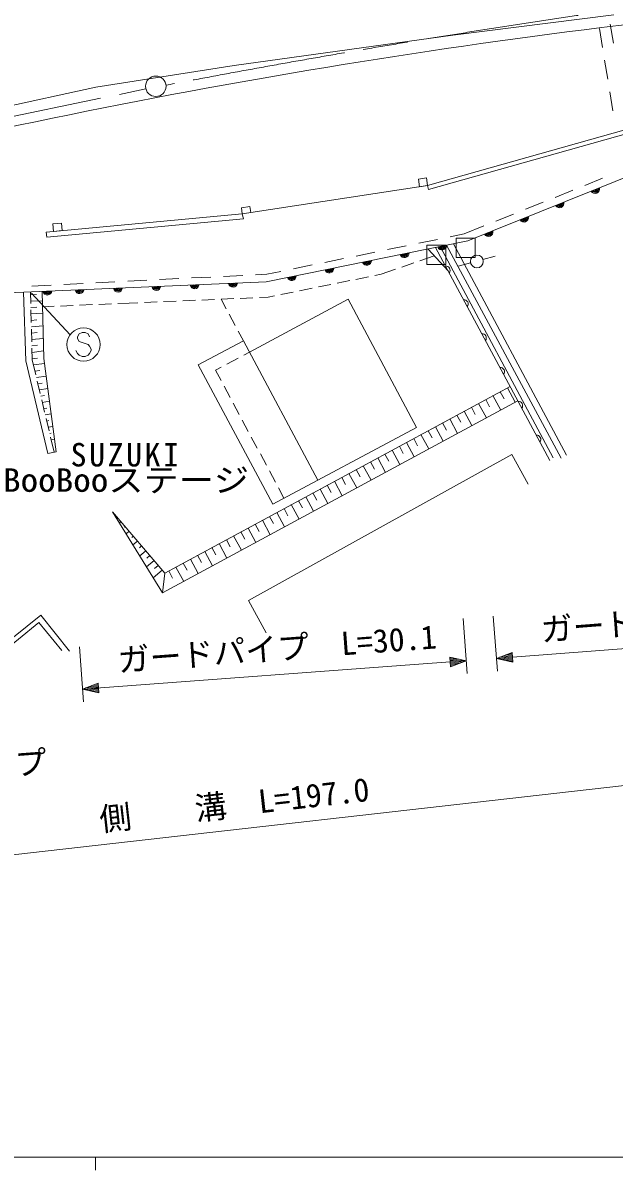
# Model space of a CAD drawing. Units: millimetres, scale not verified. Extents: x 40000 to 680000, y 20000 to 380000.
# Drawn here: x 162338 to 208558, y 204000 to 293608 of the extents above; entities that cross this region are included whole.
import ezdxf
from ezdxf.enums import TextEntityAlignment as Align

# ---------------------------------------------------------------- set-up
doc = ezdxf.new("R2010")
doc.units = ezdxf.units.MM
doc.header["$LTSCALE"] = 1000
doc.linetypes.add('CHAIN', pattern=[18.5, 12, -1.5, 3.5, -1.5])
for name, color, linetype, lineweight in [('M-BGD', 7, 'Continuous', 13), ('M-BMK', 2, 'CHAIN', 13), ('M-BMK-ROW', 30, 'Continuous', 13), ('M-BMK-SRVR', 3, 'Continuous', 13), ('M-STR-HTXT', 7, 'Continuous', 13), ('M-STR-STRC', 7, 'Continuous', 13), ('M-STR-STRD', 7, 'Continuous', 13), ('M-TTL-BAND', 7, 'Continuous', 13)]:
    doc.layers.add(name, color=color, linetype=linetype, lineweight=lineweight)
doc.layers.add('M-BGD-HTXT', color=7, linetype='Continuous')
doc.styles.add('ＭＳ ゴシック', font='')
doc.styles.get('ＭＳ ゴシック').set_extended_font_data('MS Gothic')

msp = doc.modelspace()

# ---------------------------------------------------------------- linework, layer by layer
at = {"layer": 'M-BGD'}
for p, q in [((207409, 293165), (207654, 291685)), ((208254, 293506), (208500, 292026)), ((207817, 290698), (208063, 289219)), ((208226, 288232), (208471, 286752)), ((197124, 276577), (217062, 284614)), ((193263, 281416), (193887, 281511)), ((193355, 280816), (193263, 281416)), ((193887, 281511), (193978, 280911)), ((207658, 281478), (206266, 280918)), ((193978, 280911), (193355, 280816)), ((205339, 280545), (203947, 279985)), ((203019, 279612), (201627, 279052)), ((180087, 279270), (179420, 279168)), ((179420, 279168), (179491, 278705)), ((179491, 278705), (180157, 278807)), ((180157, 278807), (180087, 279270)), ((165351, 277967), (164668, 277903)), ((164668, 277903), (164723, 277318)), ((165406, 277382), (165351, 277967)), ((200700, 278679), (199308, 278120)), ((164158, 277265), (164195, 276869)), ((164723, 277318), (165406, 277382)), ((196833, 277124), (195731, 276899)), ((198380, 277746), (196833, 277124)), ((181357, 273379), (197124, 276577)), ((192301, 276201), (190831, 275901)), ((194751, 276700), (193281, 276400)), ((203531, 259435), (194600, 276065)), ((194966, 276139), (203790, 259628)), ((195467, 276241), (204417, 259603)), ((196008, 276351), (204832, 259839)), ((187402, 275203), (185932, 274903)), ((189851, 275702), (188381, 275402)), ((193370, 275026), (194498, 275417)), ((195582, 274236), (194012, 275946)), ((198309, 275117), (199269, 275398)), ((182502, 274204), (181400, 273980)), ((184952, 274704), (183482, 274404)), ((190352, 273979), (191480, 274370)), ((191953, 274534), (192897, 274862)), ((197343, 274858), (196372, 274620)), ((161179, 272523), (181357, 273379)), ((169534, 273383), (168036, 273307)), ((172031, 273508), (170533, 273433)), ((174528, 273634), (173029, 273559)), ((177024, 273760), (175526, 273684)), ((179521, 273885), (178023, 273810)), ((181400, 273980), (180520, 273936)), ((186908, 273281), (187888, 273479)), ((188378, 273579), (189358, 273777)), ((189848, 273877), (190352, 273979)), ((162930, 272598), (162953, 271700)), ((164540, 273131), (163042, 273056)), ((167037, 273257), (165539, 273182)), ((182497, 272386), (183477, 272585)), ((183968, 272684), (184948, 272883)), ((185438, 272982), (186418, 273181)), ((162936, 272375), (163388, 272388)), ((162948, 271875), (163852, 271910)), ((165272, 271496), (166271, 271538)), ((166771, 271560), (167770, 271602)), ((168269, 271623), (169268, 271665)), ((169768, 271687), (170656, 271724)), ((170656, 271724), (171334, 271753)), ((171833, 271774), (172832, 271817)), ((173332, 271838), (174331, 271880)), ((174831, 271901), (175830, 271944)), ((176329, 271965), (177328, 272007)), ((177828, 272028), (178827, 272071)), ((177840, 272029), (178237, 271288)), ((179327, 272092), (180326, 272134)), ((187767, 272026), (180047, 267901)), ((180825, 272156), (181503, 272184)), ((181503, 272184), (182007, 272287)), ((187767, 272026), (193116, 262016)), ((162961, 271375), (163413, 271397)), ((162965, 271200), (162990, 270200)), ((162973, 270875), (163877, 270928)), ((163885, 271437), (164773, 271475)), ((178472, 270847), (178944, 269965)), ((162986, 270375), (163438, 270406)), ((162998, 269875), (163902, 269946)), ((163002, 269700), (163027, 268701)), ((163010, 269376), (163463, 269416)), ((163023, 268876), (163927, 268965)), ((179179, 269524), (179575, 268783)), ((163035, 268376), (163488, 268425)), ((163040, 268201), (163062, 267303)), ((163048, 267876), (163951, 267983)), ((179575, 268783), (176048, 266897)), ((179575, 268783), (185396, 257890)), ((163060, 267376), (163490, 267431)), ((163062, 267303), (163342, 266122)), ((179165, 267429), (178283, 266958)), ((180047, 267901), (179606, 267665)), ((163161, 266888), (164019, 267004)), ((163276, 266401), (163655, 266455)), ((176048, 266897), (181868, 256005)), ((177842, 266722), (177401, 266487)), ((177401, 266487), (177837, 265671)), ((163391, 265915), (164148, 266028)), ((163458, 265636), (163688, 264663)), ((163507, 265428), (163835, 265480)), ((163622, 264942), (164277, 265049)), ((163738, 264455), (164015, 264503)), ((178072, 265230), (178544, 264348)), ((199088, 264495), (199697, 263369)), ((199651, 264799), (199955, 264236)), ((200214, 265103), (200822, 263977)), ((163804, 264176), (164034, 263203)), ((163853, 263969), (164407, 264068)), ((163968, 263482), (164195, 263524)), ((178779, 263907), (179251, 263025)), ((197399, 263583), (197703, 263020)), ((197962, 263887), (198571, 262761)), ((198525, 264191), (198830, 263628)), ((164084, 262996), (164537, 263083)), ((164150, 262717), (164381, 261744)), ((179486, 262584), (179958, 261702)), ((195710, 262670), (196318, 261544)), ((196273, 262974), (196577, 262411)), ((196836, 263279), (197445, 262152)), ((164199, 262509), (164376, 262545)), ((164314, 262023), (164668, 262096)), ((193116, 262016), (181868, 256005)), ((194021, 261758), (194325, 261195)), ((194584, 262062), (195192, 260936)), ((195147, 262366), (195451, 261803)), ((164430, 261536), (164557, 261563)), ((164496, 261257), (164776, 260077)), ((164545, 261050), (164798, 261106)), ((180193, 261261), (180665, 260379)), ((192331, 260845), (192940, 259719)), ((192895, 261150), (193199, 260586)), ((193458, 261454), (194066, 260328)), ((180900, 259938), (181372, 259056)), ((190642, 259933), (190946, 259370)), ((191205, 260237), (191813, 259111)), ((191768, 260541), (192072, 259978)), ((188952, 259020), (189560, 257894)), ((189515, 259325), (189819, 258761)), ((190078, 259629), (190687, 258502)), ((181607, 258615), (182079, 257733)), ((187262, 258108), (187566, 257544)), ((187825, 258412), (188434, 257285)), ((188389, 258716), (188693, 258153)), ((182314, 257292), (182750, 256476)), ((185572, 257195), (186181, 256068)), ((186135, 257499), (186440, 256936)), ((186699, 257803), (187307, 256677)), ((183882, 256282), (184186, 255719)), ((184445, 256586), (185054, 255460)), ((185009, 256891), (185313, 256327)), ((182755, 255673), (183059, 255110)), ((183318, 255978), (183927, 254851)), ((169999, 254663), (169881, 254564)), ((181065, 254760), (181673, 253634)), ((181628, 255065), (181932, 254501)), ((182192, 255369), (182800, 254242)), ((170322, 254282), (170264, 254232)), ((170646, 253901), (170412, 253702)), ((179374, 253847), (179678, 253284)), ((179938, 254152), (180546, 253025)), ((180501, 254456), (180805, 253893)), ((170970, 253520), (170853, 253420)), ((171293, 253139), (170942, 252840)), ((171617, 252758), (171441, 252608)), ((177683, 252934), (178292, 251807)), ((178247, 253239), (178551, 252675)), ((178810, 253543), (179419, 252416)), ((171941, 252376), (171472, 251979)), ((172264, 251995), (172030, 251796)), ((175992, 252021), (176297, 251458)), ((176556, 252326), (177165, 251198)), ((177120, 252630), (177424, 252066)), ((172588, 251614), (172003, 251117)), ((172912, 251233), (172619, 250985)), ((174302, 251108), (174910, 249981)), ((174865, 251412), (175170, 250849)), ((175429, 251717), (176038, 250589)), ((173235, 250852), (172533, 250255)), ((173422, 250633), (173253, 249085)), ((173738, 250803), (174042, 250240)), ((154858, 240221), (163735, 247357)), ((163735, 247357), (165976, 244540)), ((154780, 239586), (163592, 246769)), ((163592, 246769), (165380, 244574))]:
    msp.add_line(p, q, dxfattribs=at)
for points in [[(162393, 272575), (162566, 267202), (164287, 259972), (164930, 260110), (163966, 267408), (163834, 272636)], [(169351, 255425), (173422, 250633), (200426, 265217)], [(169351, 255425), (173253, 249085), (201031, 264090)], [(201852, 257590), (200569, 259906), (179966, 248486), (181368, 245956)]]:
    msp.add_lwpolyline(points, dxfattribs=at)
msp.add_circle((197829, 274976), 500, dxfattribs=at)
for centre, radius, start, end in [((207073, 280646), 354, 210.75021, 13.15539), ((207073, 280646), 283, 212.97425, 10.93135), ((207073, 280646), 212, 216.72058, 7.18503), ((207073, 280646), 142, 224.43231, 359.4733), ((207073, 280646), 100, 234.74997, 349.15563), ((207073, 280646), 100, 234.74997, 349.15563), ((204291, 279524), 354, 210.75021, 13.15539), ((204291, 279524), 283, 212.97425, 10.93135), ((204291, 279524), 212, 216.72058, 7.18503), ((204291, 279524), 142, 224.43231, 359.4733), ((204291, 279524), 100, 234.74997, 349.15563), ((204291, 279524), 100, 234.74997, 349.15563), ((201508, 278403), 354, 210.75021, 13.15539), ((201508, 278403), 283, 212.97425, 10.93135), ((201508, 278403), 212, 216.72058, 7.18503), ((201508, 278403), 142, 224.43231, 359.4733), ((201508, 278403), 100, 234.74997, 349.15563), ((201508, 278403), 100, 234.74997, 349.15563), ((198726, 277281), 354, 210.75021, 13.15539), ((198726, 277281), 283, 212.97425, 10.93135), ((198726, 277281), 212, 216.72058, 7.18503), ((198726, 277281), 142, 224.43231, 359.4733), ((198726, 277281), 100, 234.74997, 349.15563), ((198726, 277281), 100, 234.74997, 349.15563), ((195110, 276224), 354, 200.26272, 2.6679), ((195110, 276224), 283, 202.48676, 0.44386), ((195110, 276224), 212, 206.23309, 356.69753), ((195110, 276224), 142, 213.94482, 348.9858), ((195110, 276224), 100, 224.26248, 338.66814), ((195110, 276224), 100, 224.26248, 338.66814), ((192170, 275628), 354, 200.26272, 2.6679), ((192170, 275628), 283, 202.48676, 0.44386), ((192170, 275628), 212, 206.23309, 356.69753), ((192170, 275628), 142, 213.94482, 348.9858), ((192170, 275628), 100, 224.26248, 338.66814), ((192170, 275628), 100, 224.26248, 338.66814), ((186290, 274435), 354, 200.26272, 2.6679), ((186290, 274435), 283, 202.48676, 0.44386), ((186290, 274435), 212, 206.23309, 356.69753), ((186290, 274435), 142, 213.94482, 348.9858), ((186290, 274435), 100, 224.26248, 338.66814), ((186290, 274435), 100, 224.26248, 338.66814), ((189230, 275031), 354, 200.26272, 2.6679), ((189230, 275031), 283, 202.48676, 0.44386), ((189230, 275031), 212, 206.23309, 356.69753), ((189230, 275031), 142, 213.94482, 348.9858), ((189230, 275031), 100, 224.26248, 338.66814), ((189230, 275031), 100, 224.26248, 338.66814), ((195407, 274299), 325, 320.85591, 95.61618), ((183350, 273839), 354, 200.26272, 2.6679), ((183350, 273839), 283, 202.48676, 0.44386), ((183350, 273839), 212, 206.23309, 356.69753), ((183350, 273839), 142, 213.94482, 348.9858), ((183350, 273839), 100, 224.26248, 338.66814), ((183350, 273839), 100, 224.26248, 338.66814), ((164253, 272708), 354, 191.22605, 353.63123), ((164253, 272708), 283, 193.45009, 351.40719), ((164253, 272708), 212, 197.19641, 347.66086), ((164253, 272708), 142, 204.90814, 339.94913), ((164253, 272708), 100, 215.2258, 329.63147), ((164253, 272708), 100, 215.2258, 329.63147), ((166770, 272815), 354, 191.22605, 353.63123), ((166770, 272815), 283, 193.45009, 351.40719), ((166770, 272815), 212, 197.19641, 347.66086), ((166770, 272815), 142, 204.90814, 339.94913), ((166770, 272815), 100, 215.2258, 329.63147), ((166770, 272815), 100, 215.2258, 329.63147), ((169767, 272942), 354, 191.22605, 353.63123), ((169767, 272942), 283, 193.45009, 351.40719), ((169767, 272942), 212, 197.19641, 347.66086), ((169767, 272942), 142, 204.90814, 339.94913), ((169767, 272942), 100, 215.2258, 329.63147), ((169767, 272942), 100, 215.2258, 329.63147), ((172764, 273069), 354, 191.22605, 353.63123), ((172764, 273069), 283, 193.45009, 351.40719), ((172764, 273069), 212, 197.19641, 347.66086), ((172764, 273069), 142, 204.90814, 339.94913), ((172764, 273069), 100, 215.2258, 329.63147), ((172764, 273069), 100, 215.2258, 329.63147), ((175762, 273196), 354, 191.22605, 353.63123), ((175762, 273196), 283, 193.45009, 351.40719), ((175762, 273196), 212, 197.19641, 347.66086), ((175762, 273196), 142, 204.90814, 339.94913), ((175762, 273196), 100, 215.2258, 329.63147), ((175762, 273196), 100, 215.2258, 329.63147), ((178759, 273323), 354, 191.22605, 353.63123), ((178759, 273323), 283, 193.45009, 351.40719), ((178759, 273323), 212, 197.19641, 347.66086), ((178759, 273323), 142, 204.90814, 339.94913), ((178759, 273323), 100, 215.2258, 329.63147), ((178759, 273323), 100, 215.2258, 329.63147), ((196827, 271656), 325, 320.85591, 95.61618), ((198246, 269012), 325, 320.85591, 95.61618), ((199665, 266369), 325, 320.85591, 95.61618), ((201084, 263726), 325, 320.85591, 95.61618), ((202504, 261083), 325, 320.85591, 95.61618)]:
    msp.add_arc(centre, radius, start, end, dxfattribs=at)
at = {"layer": 'M-BMK'}
msp.add_line((156660, 285299), (171954, 288450), dxfattribs=at)
msp.add_arc((316904, -460447), 762789, 94.21116, 100.83446, dxfattribs=at)
at = {"layer": 'M-BMK-ROW'}
for p, q in [((195405, 276237), (193905, 276237)), ((193905, 276237), (193905, 274737)), ((195405, 274737), (195405, 276237)), ((197708, 276798), (196208, 276798)), ((196208, 276798), (196208, 275298)), ((197708, 275298), (197708, 276798)), ((196208, 275298), (197708, 275298)), ((193905, 274737), (195405, 274737))]:
    msp.add_line(p, q, dxfattribs=at)
at = {"layer": 'M-BMK-SRVR'}
msp.add_circle((172726, 288660), 800, dxfattribs=at)
at = {"layer": 'M-STR-HTXT'}
for p, q in [((196747, 247090), (197065, 242788)), ((199114, 247266), (199444, 242962)), ((200614, 244055), (230254, 246329)), ((166752, 244868), (167070, 240566)), ((196991, 243785), (195717, 244067)), ((195717, 244067), (195773, 243319)), ((195972, 244011), (195723, 243992)), ((195728, 243917), (196227, 243954)), ((196482, 243898), (195734, 243843)), ((195739, 243768), (196737, 243842)), ((196991, 243785), (195745, 243693)), ((196991, 243785), (195773, 243319)), ((199368, 243959), (200585, 244428)), ((199368, 243959), (200614, 244055)), ((199368, 243959), (200643, 243681)), ((200608, 244129), (199611, 244053)), ((200620, 243980), (199623, 243903)), ((199855, 244147), (200603, 244204)), ((199878, 243848), (200625, 243905)), ((200597, 244279), (200098, 244241)), ((200631, 243830), (200133, 243792)), ((200342, 244335), (200591, 244354)), ((200388, 243736), (200637, 243755)), ((200643, 243681), (200585, 244428)), ((166997, 241564), (195745, 243693)), ((195750, 243618), (196748, 243692)), ((196504, 243599), (195756, 243543)), ((195762, 243469), (196260, 243506)), ((196016, 243412), (195767, 243394)), ((166997, 241564), (168215, 242030)), ((167972, 241937), (168221, 241955)), ((168271, 241282), (168215, 242030)), ((166997, 241564), (168243, 241656)), ((166997, 241564), (168271, 241282)), ((168238, 241731), (167240, 241657)), ((168249, 241581), (167251, 241507)), ((167484, 241750), (168232, 241806)), ((167506, 241451), (168254, 241506)), ((168227, 241880), (167728, 241843)), ((168260, 241432), (167761, 241395)), ((168016, 241338), (168265, 241357)), ((92654, 220832), (270296, 240932))]:
    msp.add_line(p, q, dxfattribs=at)
at = {"layer": 'M-STR-STRC'}
for p, q in [((166021, 269242), (163000, 272492)), ((166724, 269312), (166606, 269076)), ((166606, 269076), (166606, 268958)), ((166606, 268958), (166724, 268722)), ((166960, 269431), (166724, 269312)), ((167197, 269431), (166960, 269431)), ((167433, 269312), (167197, 269431)), ((167551, 269076), (167433, 269312)), ((166606, 267776), (166487, 268012)), ((166724, 268722), (167433, 268485)), ((167433, 268485), (167551, 268367)), ((167551, 268367), (167669, 268131)), ((167669, 268012), (167551, 267776)), ((167669, 268131), (167669, 268012)), ((166724, 267658), (166606, 267776)), ((166960, 267540), (166724, 267658)), ((167197, 267540), (166960, 267540)), ((167433, 267658), (167197, 267540)), ((167551, 267776), (167433, 267658))]:
    msp.add_line(p, q, dxfattribs=at)
msp.add_circle((167078, 268485), 1300, dxfattribs=at)
at = {"layer": 'M-STR-STRD'}
for p, q in [((195945, 292665), (208529, 294249)), ((178867, 290288), (195945, 292665)), ((168031, 288583), (178867, 290288)), ((157966, 286400), (168031, 288583)), ((214690, 286735), (193978, 280911)), ((194061, 280598), (214309, 286310)), ((193978, 280911), (179491, 278705)), ((193978, 280911), (194061, 280598)), ((179491, 278705), (164158, 277265)), ((179582, 278299), (179491, 278705)), ((164195, 276869), (179582, 278299))]:
    msp.add_line(p, q, dxfattribs=at)
msp.add_arc((273795, -242139), 539465, 96.32948, 105.57325, dxfattribs=at)
at = {"layer": 'M-TTL-BAND'}
for p, q in [((40000, 205000), (579000, 205000)), ((168000, 205000), (168000, 204000))]:
    msp.add_line(p, q, dxfattribs=at)

# ---------------------------------------------------------------- texts
at = {"layer": 'M-BGD-HTXT', "style": 'ＭＳ ゴシック', "width": 1.1}
msp.add_text('BooBooステージ', height=1833, dxfattribs=at).set_placement((170401, 256432), align=Align.BOTTOM_CENTER)
at = {"layer": 'M-BGD-HTXT', "insert": (170401, 258932), "char_height": 1833, "attachment_point": 8, "style": 'ＭＳ ゴシック'}
msp.add_mtext('\\T1.16;SUZUKI', dxfattribs=at)
at = {"layer": 'M-STR-HTXT', "style": 'ＭＳ ゴシック'}
for s, rotation, p in [('ガードパイプ  L=32.5', 4.389, (215396, 245690)), ('ガードパイプ  L=30.1', 4.236, (182315, 243284)), ('ガードパイプ', 4.236, (156823, 233897)), ('側\u3000\u3000溝  L=197.0', 6.456, (179034, 231109))]:
    msp.add_text(s, height=1833, rotation=rotation, dxfattribs=at).set_placement(p, align=Align.BOTTOM_CENTER)

doc.saveas('drawing.dxf')
